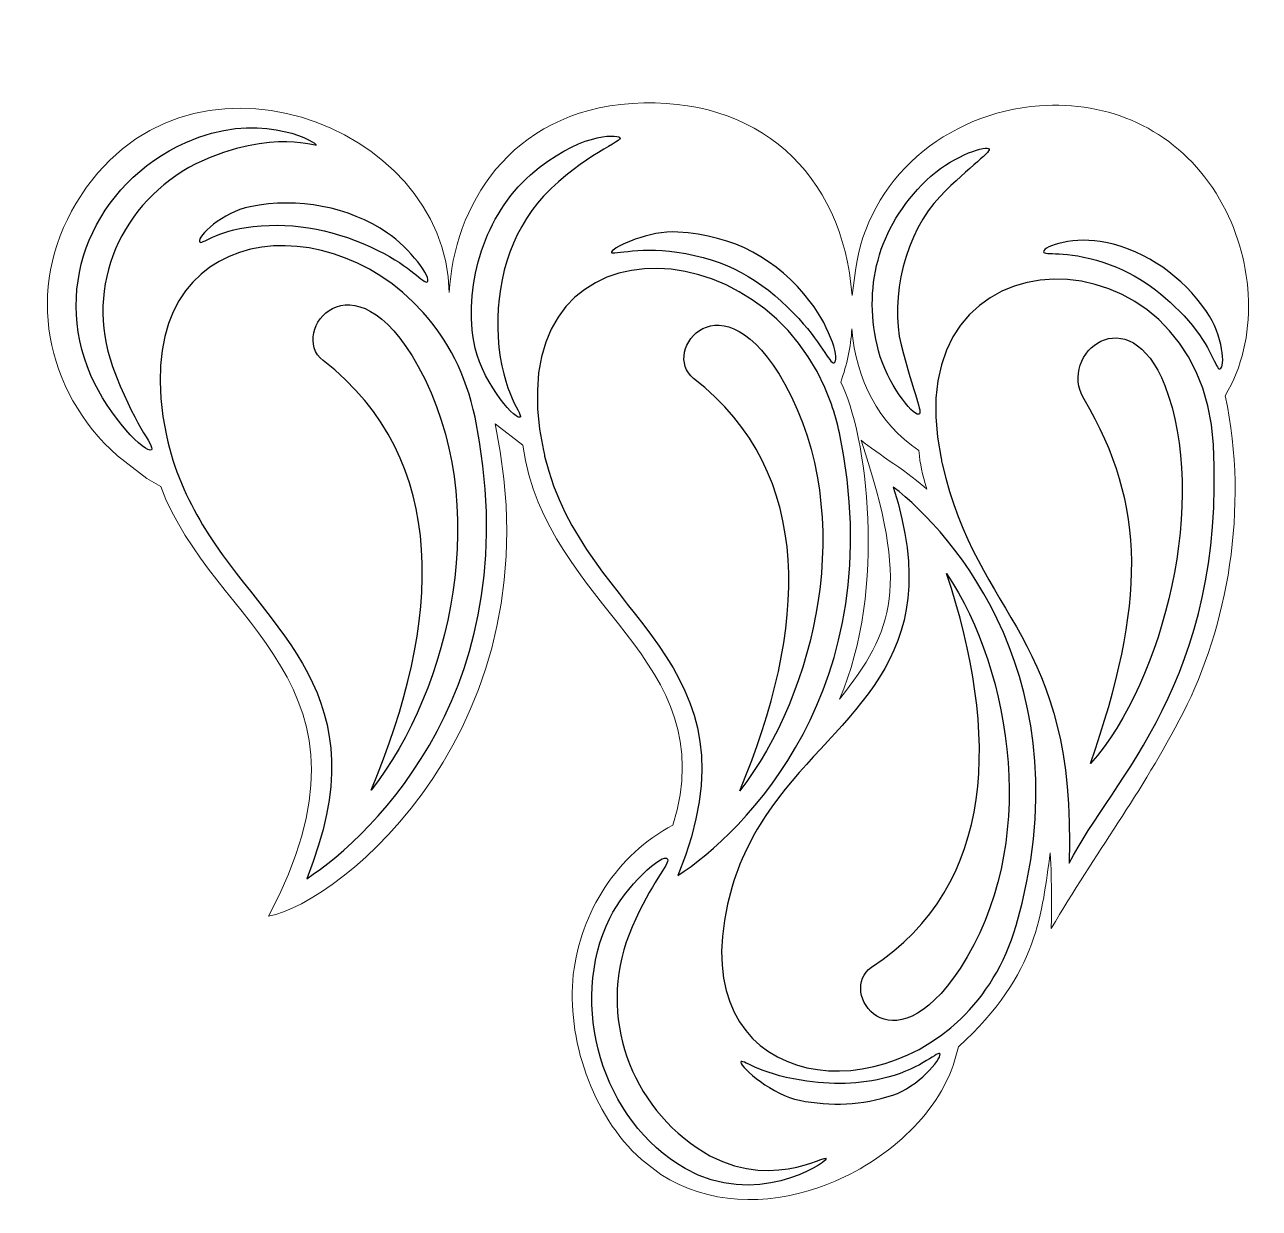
# Model space of a CAD drawing. Header units: centimetres. Extents: x -27.2 to 31.2, y -37.1 to 12.1.
# Drawn here: x 24.026 to 26.174, y -31.042 to -28.984 of the extents above; entities that cross this region are included whole.
import ezdxf

# ---------------------------------------------------------------- set-up
doc = ezdxf.new("R2010")
doc.units = ezdxf.units.CM
doc.header["$MEASUREMENT"] = 0
doc.layers.add('engrav 6', color=7, linetype='Continuous')
doc.layers.add('layer 6', color=7, linetype='Continuous')

msp = doc.modelspace()

# ---------------------------------------------------------------- linework, layer by layer
at = {"layer": 'engrav 6'}
for points, knots in [([(24.30601, -29.18855), (24.14745, -29.26002), (24.07227, -29.43428), (24.14109, -29.59365), (24.14109, -29.59365), (24.17174, -29.66462), (24.2371, -29.73114), (24.2463, -29.72272), (24.2463, -29.72272), (24.25266, -29.71691), (24.21401, -29.67617), (24.1789, -29.57803), (24.1789, -29.57803), (24.12819, -29.43629), (24.19522, -29.29188), (24.32344, -29.22551), (24.32344, -29.22551), (24.46048, -29.16056), (24.53917, -29.19984), (24.53259, -29.19189), (24.53259, -29.19189), (24.52576, -29.18364), (24.4298, -29.13274), (24.30601, -29.18855)], [0, 0, 0, 0, 0.1428571, 0.1428571, 0.1428571, 0.1428571, 0.2857143, 0.2857143, 0.2857143, 0.2857143, 0.4285714, 0.4285714, 0.4285714, 0.4285714, 0.5714286, 0.5714286, 0.5714286, 0.5714286, 0.7142857, 0.7142857, 0.7142857, 0.7142857, 1, 1, 1, 1]), ([(24.90578, -29.24491), (24.82653, -29.31455), (24.79069, -29.43088), (24.80708, -29.53386), (24.80708, -29.53386), (24.81726, -29.59792), (24.87533, -29.66836), (24.88734, -29.66634), (24.88734, -29.66634), (24.89583, -29.66491), (24.85575, -29.62736), (24.84944, -29.52713), (24.84944, -29.52713), (24.84383, -29.43797), (24.86928, -29.34493), (24.92869, -29.28195), (24.92869, -29.28195), (24.99834, -29.2081), (25.06979, -29.18635), (25.06124, -29.17962), (25.06124, -29.17962), (25.05427, -29.17415), (24.9885, -29.17225), (24.90578, -29.24491)], [0, 0, 0, 0, 0.1428571, 0.1428571, 0.1428571, 0.1428571, 0.2857143, 0.2857143, 0.2857143, 0.2857143, 0.4285714, 0.4285714, 0.4285714, 0.4285714, 0.5714286, 0.5714286, 0.5714286, 0.5714286, 0.7142857, 0.7142857, 0.7142857, 0.7142857, 1, 1, 1, 1]), ([(25.59455, -29.25421), (25.50904, -29.33666), (25.4832, -29.44294), (25.5112, -29.55054), (25.5112, -29.55054), (25.52572, -29.60632), (25.56981, -29.66321), (25.58121, -29.661), (25.58121, -29.661), (25.58949, -29.65939), (25.57248, -29.62641), (25.55054, -29.54049), (25.55054, -29.54049), (25.53005, -29.46024), (25.55839, -29.34353), (25.61836, -29.28209), (25.61836, -29.28209), (25.6699, -29.22929), (25.71188, -29.20235), (25.70277, -29.19862), (25.70277, -29.19862), (25.69286, -29.19456), (25.63592, -29.21432), (25.59455, -29.25421)], [0, 0, 0, 0, 0.1428571, 0.1428571, 0.1428571, 0.1428571, 0.2857143, 0.2857143, 0.2857143, 0.2857143, 0.4285714, 0.4285714, 0.4285714, 0.4285714, 0.5714286, 0.5714286, 0.5714286, 0.5714286, 0.7142857, 0.7142857, 0.7142857, 0.7142857, 1, 1, 1, 1]), ([(24.80927, -29.66624), (24.90544, -30.12924), (24.63494, -30.39144), (24.51649, -30.46859), (24.51649, -30.46859), (24.64738, -30.14578), (24.45065, -30.04356), (24.33543, -29.85315), (24.33543, -29.85315), (24.30804, -29.80787), (24.28525, -29.7576), (24.27257, -29.6982), (24.27257, -29.6982), (24.19467, -29.33335), (24.541, -29.28455), (24.719, -29.4838), (24.719, -29.4838), (24.76116, -29.531), (24.79388, -29.59212), (24.80927, -29.66624)], [0, 0, 0, 0, 0.1666667, 0.1666667, 0.1666667, 0.1666667, 0.3333333, 0.3333333, 0.3333333, 0.3333333, 0.5, 0.5, 0.5, 0.5, 0.6666667, 0.6666667, 0.6666667, 0.6666667, 1, 1, 1, 1]), ([(24.41815, -29.30006), (24.50243, -29.28351), (24.58882, -29.29977), (24.65711, -29.34584), (24.65711, -29.34584), (24.69534, -29.37163), (24.73598, -29.42527), (24.72595, -29.43096), (24.72595, -29.43096), (24.71984, -29.43442), (24.69913, -29.40501), (24.64045, -29.37617), (24.64045, -29.37617), (24.56984, -29.34147), (24.49787, -29.32604), (24.42309, -29.33462), (24.42309, -29.33462), (24.35636, -29.34228), (24.33337, -29.3676), (24.33017, -29.36113), (24.33017, -29.36113), (24.32557, -29.35182), (24.37031, -29.30945), (24.41815, -29.30006)], [0, 0, 0, 0, 0.1428571, 0.1428571, 0.1428571, 0.1428571, 0.2857143, 0.2857143, 0.2857143, 0.2857143, 0.4285714, 0.4285714, 0.4285714, 0.4285714, 0.5714286, 0.5714286, 0.5714286, 0.5714286, 0.7142857, 0.7142857, 0.7142857, 0.7142857, 1, 1, 1, 1]), ([(24.92833, -29.72425), (24.84024, -29.31169), (25.31767, -29.32045), (25.42939, -29.64365), (25.42939, -29.64365), (25.43488, -29.65954), (25.4395, -29.67619), (25.44311, -29.69359), (25.44311, -29.69359), (25.53535, -30.13768), (25.2759, -30.38917), (25.16228, -30.46317), (25.16228, -30.46317), (25.31602, -30.084), (24.99853, -30.02213), (24.93044, -29.73364), (24.93044, -29.73364), (24.92971, -29.73053), (24.929, -29.72741), (24.92833, -29.72425)], [0, 0, 0, 0, 0.1666667, 0.1666667, 0.1666667, 0.1666667, 0.3333333, 0.3333333, 0.3333333, 0.3333333, 0.5, 0.5, 0.5, 0.5, 0.6666667, 0.6666667, 0.6666667, 0.6666667, 1, 1, 1, 1]), ([(25.62005, -29.73804), (25.53209, -29.32604), (26.0734, -29.32659), (26.09377, -29.71428), (26.09377, -29.71428), (26.11526, -30.1232), (25.91836, -30.29507), (25.84274, -30.44136), (25.84274, -30.44136), (25.85504, -30.04295), (25.68403, -30.02076), (25.62206, -29.74698), (25.62206, -29.74698), (25.62135, -29.74404), (25.62069, -29.74105), (25.62005, -29.73804)], [0, 0, 0, 0, 0.2, 0.2, 0.2, 0.2, 0.4, 0.4, 0.4, 0.4, 0.6, 0.6, 0.6, 0.6, 1, 1, 1, 1]), ([(25.16196, -29.3441), (25.26, -29.35029), (25.33493, -29.39069), (25.39235, -29.46527), (25.39235, -29.46527), (25.42907, -29.51296), (25.44463, -29.56948), (25.43367, -29.57162), (25.43367, -29.57162), (25.42585, -29.57314), (25.41211, -29.5355), (25.36374, -29.48552), (25.36374, -29.48552), (25.30596, -29.42582), (25.24602, -29.39153), (25.16029, -29.37903), (25.16029, -29.37903), (25.09015, -29.3688), (25.04214, -29.38639), (25.04681, -29.37832), (25.04681, -29.37832), (25.05176, -29.36976), (25.1124, -29.34097), (25.16196, -29.3441)], [0, 0, 0, 0, 0.1428571, 0.1428571, 0.1428571, 0.1428571, 0.2857143, 0.2857143, 0.2857143, 0.2857143, 0.4285714, 0.4285714, 0.4285714, 0.4285714, 0.5714286, 0.5714286, 0.5714286, 0.5714286, 0.7142857, 0.7142857, 0.7142857, 0.7142857, 1, 1, 1, 1]), ([(25.90666, -29.36219), (25.97958, -29.37814), (26.03934, -29.42152), (26.08172, -29.48251), (26.08172, -29.48251), (26.11049, -29.52391), (26.11528, -29.57987), (26.10506, -29.58198), (26.10506, -29.58198), (26.09758, -29.58353), (26.09088, -29.54372), (26.05038, -29.49851), (26.05038, -29.49851), (26.00964, -29.45303), (25.96393, -29.4173), (25.90291, -29.39716), (25.90291, -29.39716), (25.83441, -29.37455), (25.79932, -29.38584), (25.79836, -29.37864), (25.79836, -29.37864), (25.797, -29.36838), (25.85452, -29.35077), (25.90666, -29.36219)], [0, 0, 0, 0, 0.1428571, 0.1428571, 0.1428571, 0.1428571, 0.2857143, 0.2857143, 0.2857143, 0.2857143, 0.4285714, 0.4285714, 0.4285714, 0.4285714, 0.5714286, 0.5714286, 0.5714286, 0.5714286, 0.7142857, 0.7142857, 0.7142857, 0.7142857, 1, 1, 1, 1]), ([(24.54499, -29.56749), (24.76788, -29.74077), (24.75126, -30.02204), (24.62863, -30.31483), (24.62863, -30.31483), (24.76614, -30.13818), (24.84301, -29.81783), (24.71053, -29.57796), (24.71053, -29.57796), (24.59608, -29.3707), (24.48306, -29.51935), (24.54499, -29.56749)], [0, 0, 0, 0, 0.25, 0.25, 0.25, 0.25, 0.5, 0.5, 0.5, 0.5, 1, 1, 1, 1]), ([(25.18963, -29.59887), (25.40341, -29.76508), (25.38747, -30.03486), (25.26985, -30.31569), (25.26985, -30.31569), (25.40174, -30.14625), (25.47547, -29.83899), (25.3484, -29.60892), (25.3484, -29.60892), (25.23862, -29.41012), (25.13023, -29.5527), (25.18963, -29.59887)], [0, 0, 0, 0, 0.25, 0.25, 0.25, 0.25, 0.5, 0.5, 0.5, 0.5, 1, 1, 1, 1]), ([(25.86875, -29.63496), (25.97902, -29.82096), (25.97579, -29.99035), (25.88009, -30.26848), (25.88009, -30.26848), (26.00835, -30.12347), (26.08584, -29.80737), (26.00918, -29.61106), (26.00918, -29.61106), (25.94763, -29.45346), (25.82142, -29.55513), (25.86875, -29.63496)], [0, 0, 0, 0, 0.25, 0.25, 0.25, 0.25, 0.5, 0.5, 0.5, 0.5, 1, 1, 1, 1]), ([(25.32577, -30.34367), (25.44583, -30.17581), (25.63495, -30.09528), (25.53687, -29.78754), (25.53687, -29.78754), (25.64091, -29.86728), (25.87237, -30.1289), (25.75057, -30.55012), (25.75057, -30.55012), (25.73107, -30.61756), (25.69648, -30.67173), (25.65415, -30.71237), (25.65415, -30.71237), (25.47544, -30.88394), (25.1587, -30.81424), (25.25665, -30.48245), (25.25665, -30.48245), (25.27259, -30.42843), (25.29723, -30.38359), (25.32577, -30.34367)], [0, 0, 0, 0, 0.1666667, 0.1666667, 0.1666667, 0.1666667, 0.3333333, 0.3333333, 0.3333333, 0.3333333, 0.5, 0.5, 0.5, 0.5, 0.6666667, 0.6666667, 0.6666667, 0.6666667, 1, 1, 1, 1]), ([(25.62963, -29.93766), (25.72221, -30.21705), (25.7176, -30.47828), (25.49923, -30.62265), (25.49923, -30.62265), (25.43854, -30.66276), (25.53248, -30.80821), (25.65301, -30.62473), (25.65301, -30.62473), (25.79253, -30.41238), (25.74421, -30.11073), (25.62963, -29.93766)], [0, 0, 0, 0, 0.25, 0.25, 0.25, 0.25, 0.5, 0.5, 0.5, 0.5, 1, 1, 1, 1]), ([(25.19555, -30.93675), (25.07114, -30.85179), (25.02122, -30.69388), (25.08259, -30.55228), (25.08259, -30.55228), (25.11574, -30.47579), (25.14833, -30.44263), (25.14435, -30.43459), (25.14435, -30.43459), (25.13745, -30.42059), (25.06936, -30.48446), (25.04374, -30.53701), (25.04374, -30.53701), (24.97068, -30.68686), (25.03021, -30.89004), (25.17502, -30.97279), (25.17502, -30.97279), (25.29573, -31.04178), (25.41667, -30.9658), (25.42029, -30.95545), (25.42029, -30.95545), (25.42361, -30.94594), (25.31503, -31.01833), (25.19555, -30.93675)], [0, 0, 0, 0, 0.1428571, 0.1428571, 0.1428571, 0.1428571, 0.2857143, 0.2857143, 0.2857143, 0.2857143, 0.4285714, 0.4285714, 0.4285714, 0.4285714, 0.5714286, 0.5714286, 0.5714286, 0.5714286, 0.7142857, 0.7142857, 0.7142857, 0.7142857, 1, 1, 1, 1]), ([(25.37671, -30.81913), (25.43007, -30.82759), (25.47758, -30.82697), (25.52739, -30.81386), (25.52739, -30.81386), (25.5879, -30.79793), (25.6164, -30.76612), (25.61823, -30.77357), (25.61823, -30.77357), (25.62051, -30.78282), (25.57965, -30.83053), (25.53588, -30.84508), (25.53588, -30.84508), (25.48267, -30.86277), (25.42874, -30.86447), (25.37353, -30.85402), (25.37353, -30.85402), (25.32876, -30.84555), (25.27135, -30.79791), (25.27194, -30.7877), (25.27194, -30.7877), (25.27234, -30.78066), (25.30117, -30.80715), (25.37671, -30.81913)], [0, 0, 0, 0, 0.1428571, 0.1428571, 0.1428571, 0.1428571, 0.2857143, 0.2857143, 0.2857143, 0.2857143, 0.4285714, 0.4285714, 0.4285714, 0.4285714, 0.5714286, 0.5714286, 0.5714286, 0.5714286, 0.7142857, 0.7142857, 0.7142857, 0.7142857, 1, 1, 1, 1])]:
    msp.add_open_spline(points, degree=3, knots=knots, dxfattribs=at)
at = {"layer": 'layer 6', "color": 1, "lineweight": 9}
for points, knots in [([(25.15366, -30.37548), (25.24315, -30.08244), (24.93453, -30.00168), (24.89223, -29.71494), (24.89223, -29.71494), (24.89223, -29.71494), (24.84419, -29.67748), (24.84419, -29.67748), (24.84419, -29.67748), (24.95644, -30.20214), (24.57432, -30.51211), (24.4502, -30.53352), (24.4502, -30.53352), (24.66658, -30.1253), (24.35229, -30.03066), (24.2627, -29.78658), (24.2627, -29.78658), (24.2627, -29.78658), (24.2383, -29.7725), (24.2383, -29.7725), (24.2383, -29.7725), (24.2383, -29.7725), (24.18709, -29.73349), (24.18709, -29.73349), (24.18709, -29.73349), (24.06034, -29.61888), (24.02592, -29.44362), (24.11546, -29.2938), (24.11546, -29.2938), (24.30047, -28.98361), (24.75962, -29.1544), (24.76452, -29.44949), (24.76452, -29.44949), (24.77205, -29.30241), (24.8674, -29.13442), (25.08275, -29.12057), (25.08275, -29.12057), (25.29939, -29.10645), (25.44929, -29.2407), (25.46522, -29.4545), (25.46522, -29.4545), (25.46522, -29.4545), (25.4711, -29.41101), (25.4711, -29.41101), (25.4711, -29.41101), (25.49212, -29.25293), (25.62802, -29.13652), (25.79153, -29.1246), (25.79153, -29.1246), (25.91194, -29.11582), (26.02299, -29.16483), (26.09191, -29.26682), (26.09191, -29.26682), (26.09191, -29.26682), (26.09842, -29.27681), (26.09842, -29.27681), (26.09842, -29.27681), (26.09842, -29.27681), (26.11043, -29.29741), (26.11043, -29.29741), (26.11043, -29.29741), (26.16439, -29.39786), (26.17362, -29.52935), (26.11428, -29.62877), (26.11428, -29.62877), (26.1566, -29.82567), (26.1169, -30.03256), (26.04104, -30.17996), (26.04104, -30.17996), (25.96792, -30.32201), (25.8886, -30.42368), (25.81165, -30.55523), (25.81165, -30.55523), (25.81228, -30.52427), (25.81298, -30.476), (25.81001, -30.42392), (25.81001, -30.42392), (25.79506, -30.52512), (25.79075, -30.63375), (25.65021, -30.76072), (25.65021, -30.76072), (25.65021, -30.76072), (25.64109, -30.79348), (25.64109, -30.79348), (25.64109, -30.79348), (25.60612, -30.89115), (25.51155, -30.96651), (25.41864, -31.00163), (25.41864, -31.00163), (25.41864, -31.00163), (25.40578, -31.00625), (25.40578, -31.00625), (25.40578, -31.00625), (25.3154, -31.03697), (25.21479, -31.0358), (25.13278, -30.98273), (25.13278, -30.98273), (25.13278, -30.98273), (25.09866, -30.95676), (25.09866, -30.95676), (25.09866, -30.95676), (25.01215, -30.87973), (24.96836, -30.74521), (24.9803, -30.63502), (24.9803, -30.63502), (24.99296, -30.52692), (25.05629, -30.42657), (25.15366, -30.37548)], [0, 0, 0, 0, 0.0357143, 0.0357143, 0.0357143, 0.0357143, 0.0714286, 0.0714286, 0.0714286, 0.0714286, 0.1071429, 0.1071429, 0.1071429, 0.1071429, 0.1428571, 0.1428571, 0.1428571, 0.1428571, 0.1785714, 0.1785714, 0.1785714, 0.1785714, 0.2142857, 0.2142857, 0.2142857, 0.2142857, 0.25, 0.25, 0.25, 0.25, 0.2857143, 0.2857143, 0.2857143, 0.2857143, 0.3214286, 0.3214286, 0.3214286, 0.3214286, 0.3571429, 0.3571429, 0.3571429, 0.3571429, 0.3928571, 0.3928571, 0.3928571, 0.3928571, 0.4285714, 0.4285714, 0.4285714, 0.4285714, 0.4642857, 0.4642857, 0.4642857, 0.4642857, 0.5, 0.5, 0.5, 0.5, 0.5357143, 0.5357143, 0.5357143, 0.5357143, 0.5714286, 0.5714286, 0.5714286, 0.5714286, 0.6071429, 0.6071429, 0.6071429, 0.6071429, 0.6428571, 0.6428571, 0.6428571, 0.6428571, 0.6785714, 0.6785714, 0.6785714, 0.6785714, 0.7142857, 0.7142857, 0.7142857, 0.7142857, 0.75, 0.75, 0.75, 0.75, 0.7857143, 0.7857143, 0.7857143, 0.7857143, 0.8214286, 0.8214286, 0.8214286, 0.8214286, 0.8571429, 0.8571429, 0.8571429, 0.8571429, 0.8928571, 0.8928571, 0.8928571, 0.8928571, 0.9285714, 0.9285714, 0.9285714, 0.9285714, 1, 1, 1, 1]), ([(25.44555, -29.60496), (25.49067, -29.69326), (25.5268, -29.96677), (25.44312, -30.15642), (25.44312, -30.15642), (25.5389, -30.03536), (25.56566, -29.96304), (25.48123, -29.70633), (25.48123, -29.70633), (25.5073, -29.72799), (25.56882, -29.76605), (25.59514, -29.79128), (25.59514, -29.79128), (25.58696, -29.76314), (25.58371, -29.74979), (25.58126, -29.7241), (25.58126, -29.7241), (25.51114, -29.67655), (25.472, -29.60147), (25.46495, -29.51272), (25.46495, -29.51272), (25.46282, -29.54491), (25.45635, -29.57465), (25.44555, -29.60496)], [0, 0, 0, 0, 0.1428571, 0.1428571, 0.1428571, 0.1428571, 0.2857143, 0.2857143, 0.2857143, 0.2857143, 0.4285714, 0.4285714, 0.4285714, 0.4285714, 0.5714286, 0.5714286, 0.5714286, 0.5714286, 0.7142857, 0.7142857, 0.7142857, 0.7142857, 1, 1, 1, 1])]:
    msp.add_open_spline(points, degree=3, knots=knots, dxfattribs=at)

doc.saveas('drawing.dxf')
